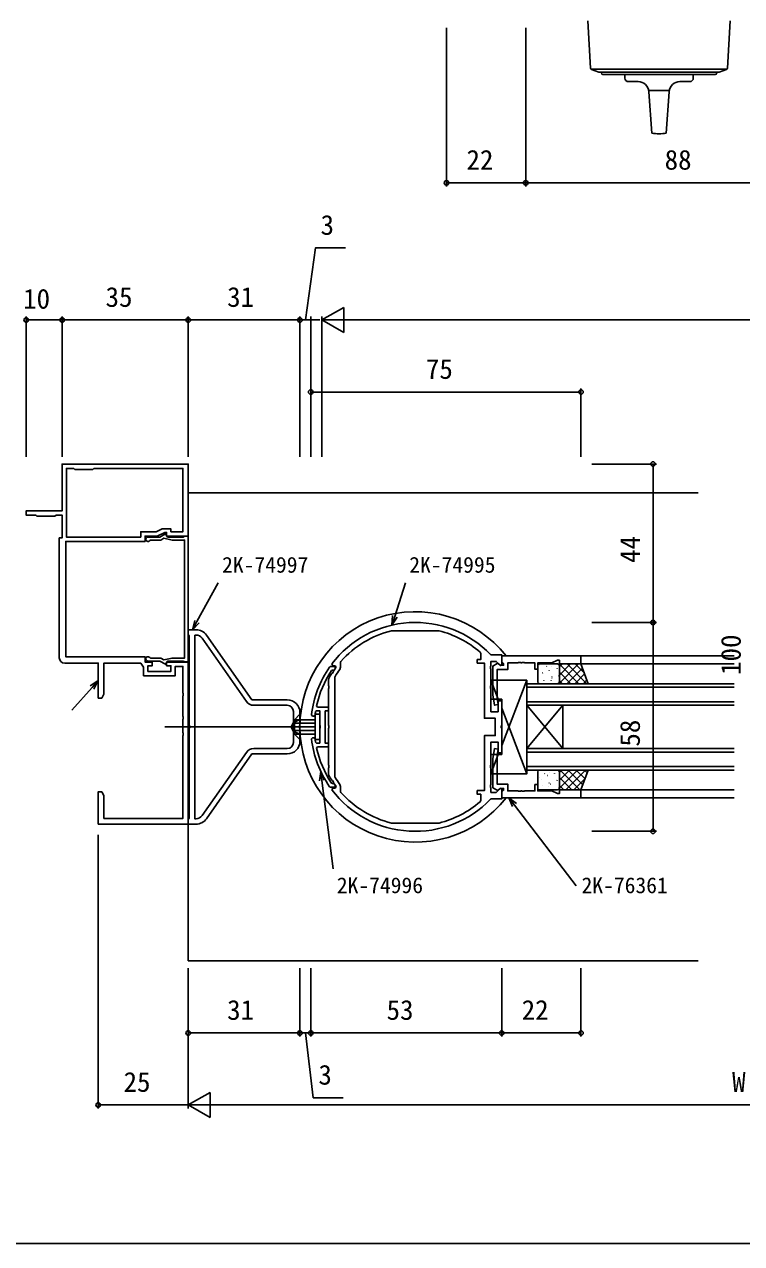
# Model space of a CAD drawing. Units: millimetres, scale not verified. Extents: x -437 to 438, y -344 to 341.
# Drawn here: x 12.8 to 211.9, y -343.7 to -5.1 of the extents above; entities that cross this region are included whole.
import ezdxf
from ezdxf.enums import TextEntityAlignment as Align

# ---------------------------------------------------------------- set-up
doc = ezdxf.new("R2010")
doc.units = ezdxf.units.MM
doc.header["$LTSCALE"] = 2
for name, color, linetype in [('0-2_YKK_11', 7, 'Continuous'), ('0-3_YKK_12', 2, 'Continuous'), ('0-4_YKK_13', 4, 'Continuous'), ('0-6_YKK_D', 6, 'Continuous'), ('0-7_YKK_ZWAK', 7, 'Continuous')]:
    doc.layers.add(name, color=color, linetype=linetype)
doc.styles.add('ＭＳ ゴシック', font='')
doc.styles.get('ＭＳ ゴシック').set_extended_font_data('MS Gothic')

msp = doc.modelspace()

# ---------------------------------------------------------------- linework, layer by layer
at = {"layer": '0-2_YKK_11'}
for p, q in [((60.478, -174.704), (60.1, -174.704)), ((74.427, -193.138), (62.116, -175.557)), ((99.046, -186.187), (99, -186.347)), ((85.8, -194.204), (76.475, -194.204)), ((87.5, -204.504), (87.5, -195.904)), ((76.475, -206.204), (85.8, -206.204)), ((62.116, -224.851), (74.427, -207.27))]:
    msp.add_line(p, q, dxfattribs=at)
for points in [[(58.3, -227.204), (58.3, -182.204), (52.3, -182.204), (52.3, -183.204), (53.5, -183.204), (53.5, -184.804), (47.1, -184.804), (47.1, -183.204), (48.3, -183.204), (48.3, -182.204), (46.3, -182.204), (46.3, -180.704), (24.3, -180.704), (24.3, -148.704), (46.3, -148.704), (46.3, -147.204), (49.655, -147.204), (51.8, -146.204), (52.3, -146.204), (52.3, -147.204), (58.3, -147.204), (58.3, -127.204), (23.3, -127.204), (23.3, -140.204), (13.3, -140.204), (13.3, -141.404), (16, -141.404), (16.3, -141.704), (21.3, -141.704), (21.6, -141.404), (23.3, -141.404), (23.3, -147.704), (22.5, -147.704), (22.5, -181.004)], [(58.3, -182.154), (58.3, -147.254), (57.3, -147.254), (57.127, -147.354), (56.867, -147.504), (52.55, -147.504), (52.025, -146.594), (50.449, -147.504), (47.1, -147.504)], [(47.599, -148.437), (47.848, -148.304), (50.663, -148.304), (51.481, -147.831), (53.833, -148.304), (57.3, -148.304), (57.3, -181.104), (53.833, -181.104), (51.481, -181.576), (50.663, -181.104), (47.848, -181.104), (47.599, -180.97)], [(60.478, -173.204), (58.3, -173.204), (58.3, -174.504), (58.45, -174.697), (58.6, -174.891)], [(58.6, -174.891), (58.6, -199.745), (58.72, -199.929), (58.72, -200.479), (58.6, -200.662), (58.6, -225.516), (58.45, -225.71), (58.3, -225.904), (58.3, -227.204), (60.478, -227.204)], [(60.1, -174.704), (60.1, -225.704), (60.478, -225.704)], [(85.8, -192.704), (75.954, -192.704), (63.345, -174.696)], [(127.921, -173.513), (127.848, -173.504), (114.752, -173.504), (114.679, -173.513)], [(139.328, -220.97), (139.5, -220.593), (139.5, -218.904), (138.5, -218.904), (138.5, -217.904), (140.5, -217.904), (140.5, -202.604), (143.5, -202.604), (143.5, -197.804), (140.5, -197.804), (140.5, -182.504), (138.5, -182.504), (138.5, -181.504), (139.5, -181.504), (139.5, -179.815), (139.328, -179.437)], [(24, -182.504), (33.3, -182.504), (33.3, -192.204), (34.27, -192.204), (34.9, -191.112), (34.9, -182.504), (45.1, -182.504), (45.9, -183.646), (45.9, -186.004), (54.7, -186.004), (54.7, -183.404), (56.8, -183.404), (56.8, -190.745), (56.92, -190.929), (56.92, -191.479), (56.8, -191.662), (56.8, -197.245), (56.92, -197.429), (56.92, -197.979), (56.8, -198.162), (56.8, -201.745), (56.92, -201.929), (56.92, -202.479), (56.8, -202.662), (56.8, -225.604), (34.9, -225.604), (34.9, -219.295), (34.27, -218.204), (33.3, -218.204), (33.3, -227.204), (58.3, -227.204)], [(47.1, -181.904), (50.449, -181.904), (52.025, -182.813), (52.55, -181.904), (56.867, -181.904), (57.127, -182.054), (57.3, -182.154), (58.3, -182.154)], [(98.161, -182.723), (98.4, -183.204), (99.075, -183.204), (99.315, -183.684)], [(100.675, -182.014), (100.6, -182.213), (100.6, -183.639), (100.395, -184.245)], [(142.212, -220.296), (142.428, -220.204), (145.3, -220.204), (145.3, -217.403), (144.93, -217.25), (143.776, -218.404), (142.3, -218.404), (142.3, -217.162), (142.18, -216.979), (142.18, -216.429), (142.3, -216.245), (142.3, -211.662), (142.18, -211.479), (142.18, -210.929), (142.3, -210.745), (142.3, -204.404), (144.3, -204.404), (144.3, -207.404), (145.3, -207.404), (145.3, -200.662), (145.18, -200.479), (145.18, -199.929), (145.3, -199.745), (145.3, -193.004), (144.3, -193.004), (144.3, -196.004), (142.3, -196.004), (142.3, -189.662), (142.18, -189.479), (142.18, -188.929), (142.3, -188.745), (142.3, -184.162), (142.18, -183.979), (142.18, -183.429), (142.3, -183.245), (142.3, -182.004), (143.776, -182.004), (144.93, -183.158), (145.3, -183.004), (145.3, -180.204)], [(145.3, -180.204), (142.428, -180.204), (142.212, -180.112)], [(97.536, -183.582), (97.782, -183.454), (99.1, -183.454), (99.1, -183.876), (99.043, -184.052)], [(98.846, -184.327), (98.601, -184.454), (98.309, -184.454), (98.06, -184.586)], [(98.625, -184.644), (98.621, -184.864), (98.319, -185.321), (98.118, -185.411)], [(97.328, -186.727), (97.2, -187.218), (97.2, -188.745), (97.32, -188.929), (97.32, -189.479), (97.2, -189.662)], [(99, -186.347), (99, -214.06), (99.046, -214.22)], [(97.2, -189.662), (97.2, -199.745), (97.32, -199.929), (97.32, -200.479), (97.2, -200.662), (97.2, -210.745), (97.32, -210.929), (97.32, -211.479), (97.2, -211.662), (97.2, -213.19), (97.328, -213.68)], [(89.3, -204.204), (89.3, -200.662), (89.18, -200.479), (89.18, -199.929), (89.3, -199.745), (89.3, -196.204)], [(93.624, -204.449), (93.92, -204.704), (94.8, -204.704), (94.8, -200.662), (94.92, -200.479), (94.92, -199.929), (94.8, -199.745), (94.8, -195.704), (93.92, -195.704), (93.624, -195.958)], [(93.921, -194.341), (94.214, -194.704), (97.2, -194.704), (97.2, -195.704), (96.3, -195.704)], [(96.3, -195.704), (96.3, -204.704), (97.2, -204.704), (97.2, -205.704), (94.214, -205.704), (93.921, -206.066)], [(93.491, -196.939), (93.193, -197.204), (92.79, -197.204), (92.492, -196.869)], [(92.492, -203.538), (92.79, -203.204), (93.193, -203.204), (93.491, -203.469)], [(63.345, -225.711), (75.954, -207.704), (85.8, -207.704)], [(99.043, -216.355), (99.1, -216.531), (99.1, -216.954), (97.782, -216.954), (97.536, -216.826)], [(98.06, -215.821), (98.309, -215.954), (98.601, -215.954), (98.846, -216.08)], [(98.118, -214.996), (98.319, -215.086), (98.621, -215.543), (98.625, -215.763)], [(100.395, -216.162), (100.6, -216.769), (100.6, -218.195), (100.675, -218.393)], [(99.315, -216.723), (99.075, -217.204), (98.4, -217.204), (98.161, -217.685)], [(114.679, -226.895), (114.752, -226.904), (127.848, -226.904), (127.921, -226.895)]]:
    msp.add_lwpolyline(points, dxfattribs=at)
for points in [[(32.1, -128.404), (56.8, -128.404), (56.8, -146.004), (53.5, -146.004), (53.5, -145.204), (51.105, -145.204), (49.389, -146.004), (45.1, -146.004), (45.1, -147.504), (24.5, -147.504), (24.5, -128.404), (26.5, -128.404), (26.8, -128.704), (31.8, -128.704)], [(167.3, -180.504), (145.3, -180.504), (145.3, -182.134), (145.6, -182.434), (145.8, -182.634), (145.8, -183.104), (144.85, -183.104), (144.35, -182.604), (144.012, -182.604), (142.8, -183.304), (142.8, -191.312), (143.308, -194.191), (144.292, -194.017), (144, -192.359), (144, -184.304), (147, -184.304), (147, -182.434), (149.792, -182.434), (149.975, -182.314), (150.525, -182.314), (150.708, -182.434), (150.792, -182.434), (150.975, -182.314), (151.525, -182.314), (151.708, -182.434), (154.5, -182.434), (154.5, -184.204), (155.3, -184.204), (155.3, -182.434), (159.235, -182.434), (160.8, -181.704), (161.3, -181.704), (161.3, -182.704), (167.3, -182.704)], [(167.3, -219.904), (145.3, -219.904), (145.3, -218.274), (145.6, -217.974), (145.8, -217.774), (145.8, -217.304), (144.85, -217.304), (144.35, -217.804), (144.012, -217.804), (142.8, -217.104), (142.8, -209.096), (143.308, -206.217), (144.292, -206.391), (144, -208.049), (144, -216.104), (147, -216.104), (147, -217.974), (149.792, -217.974), (149.975, -218.094), (150.525, -218.094), (150.708, -217.974), (150.792, -217.974), (150.975, -218.094), (151.525, -218.094), (151.708, -217.974), (154.5, -217.974), (154.5, -216.204), (155.3, -216.204), (155.3, -217.974), (159.235, -217.974), (160.8, -218.704), (161.3, -218.704), (161.3, -217.704), (167.3, -217.704)]]:
    msp.add_lwpolyline(points, close=True, dxfattribs=at)
for centre, radius, start, end in [((47.1, -148.104), 0.6, 90.00002, 326.25105), ((121.3, -200.204), 29, 43.85476, 142.93022), ((60.478, -176.704), 3.5, 34.99999, 89.99998), ((60.478, -176.704), 2, 34.99999, 89.99998), ((121.3, -200.204), 27.5, 103.93053, 138.59035), ((121.3, -200.204), 27.5, 49.0382, 76.06943), ((24, -181.004), 1.5, 180.00001, 269.99999), ((47.1, -181.304), 0.6, 33.74897, 270), ((121.3, -200.204), 29, 145.02834, 173.39737), ((121.3, -200.204), 28, 146.09885, 167.91359), ((121.3, -200.204), 27.5, 147.45825, 150.65656), ((121.3, -200.204), 27.5, 143.07856, 145.54171), ((121.299, -200.203), 27.499, 144.03265, 144.73642), ((121.3, -200.204), 26.3, 142.64317, 147.79578), ((85.8, -196.204), 3.5, 0, 89.99998), ((76.475, -191.704), 2.5, 215.00001, 270), ((85.8, -195.904), 1.7, 0, 89.99998), ((121.3, -200.204), 28, 171.27891, 173.30363), ((76.475, -208.704), 2.5, 89.99998, 144.99998), ((85.8, -204.204), 3.5, 270, 359.99998), ((85.8, -204.504), 1.7, 270, 359.99998), ((121.3, -200.204), 29, 186.60261, 214.97164), ((121.3, -200.204), 28, 186.69641, 188.72113), ((121.3, -200.204), 28, 192.08639, 213.90113), ((121.3, -200.204), 27.5, 209.34342, 212.54173), ((121.3, -200.204), 27.5, 214.45833, 216.92148), ((121.299, -200.204), 27.499, 215.26362, 215.96739), ((121.3, -200.204), 26.3, 212.20426, 217.35687), ((121.3, -200.204), 29, 217.06976, 316.14522), ((121.3, -200.204), 27.5, 221.40963, 256.06945), ((121.3, -200.204), 27.5, 283.93055, 310.96179), ((60.478, -223.704), 2, 270, 325), ((60.478, -223.704), 3.5, 270, 325)]:
    msp.add_arc(centre, radius, start, end, dxfattribs=at)
at = {"layer": '0-3_YKK_12'}
for p, q in [((58.3, -135.2), (58.3, -265.2)), ((199.8, -135.2), (58.3, -135.2)), ((209.8, -180.504), (145.3, -180.504)), ((209.8, -182.704), (167.25, -182.704)), ((152.3, -188.204), (209.8, -188.204)), ((209.8, -189.204), (152.3, -189.204)), ((152.3, -193.204), (209.8, -193.204)), ((152.3, -194.204), (152.3, -206.204)), ((152.3, -194.204), (162.3, -206.204)), ((152.3, -206.204), (162.3, -194.204)), ((162.3, -194.204), (162.3, -206.204)), ((152.3, -206.204), (209.8, -206.204)), ((209.8, -207.204), (152.3, -207.204)), ((152.3, -211.204), (209.8, -211.204)), ((209.8, -219.904), (145.3, -219.904)), ((209.8, -217.704), (167.3, -217.704)), ((199.8, -265.2), (58.3, -265.2))]:
    msp.add_line(p, q, dxfattribs=at)
for points in [[(209.8, -194.204), (152.3, -194.204), (152.3, -188.204)], [(209.8, -212.204), (152.3, -212.204), (152.3, -206.204)]]:
    msp.add_lwpolyline(points, dxfattribs=at)
at = {"layer": '0-4_YKK_13'}
for p, q in [((169.248, -4.11), (169.963, -17.28)), ((207.991, -17.28), (208.706, -4.11)), ((207.872, -17.544), (170.082, -17.544)), ((170.225, -17.634), (172.29, -18.385)), ((172.427, -18.41), (205.527, -18.41)), ((172.977, -18.61), (172.977, -18.21)), ((204.577, -19.01), (173.377, -19.01)), ((179.477, -20.01), (179.477, -19.01)), ((198.477, -19.01), (198.477, -20.01)), ((204.977, -18.21), (204.977, -18.61)), ((205.664, -18.385), (207.729, -17.634)), ((183.18, -21.01), (180.477, -21.01)), ((191.816, -23.51), (186.138, -23.51)), ((197.477, -21.01), (194.774, -21.01)), ((186.172, -23.8), (186.977, -35.297)), ((191.782, -23.8), (190.977, -35.297)), ((155.8, -182.704), (160.8, -182.704)), ((166.634, -182.704), (161.3, -188.038)), ((164.389, -182.704), (161.3, -185.793)), ((162.144, -182.704), (161.3, -183.548)), ((166.702, -188.204), (161.3, -182.802)), ((168.947, -188.204), (163.447, -182.704)), ((168.219, -185.231), (165.692, -182.704)), ((155.3, -187.704), (155.3, -183.204)), ((155.864, -183.148), (155.84, -183.192)), ((156.598, -185.173), (156.574, -185.217)), ((157.018, -185.486), (157.01, -185.493)), ((157.808, -183.34), (157.72, -183.387)), ((158.488, -184.581), (158.464, -184.625)), ((159.223, -183.512), (159.215, -183.518)), ((160.679, -183.938), (160.655, -183.982)), ((161.112, -186.015), (161.088, -186.059)), ((161.205, -185.331), (161.198, -185.337)), ((161.3, -183.204), (161.3, -187.612)), ((164.457, -188.204), (161.3, -185.047)), ((167.721, -183.862), (163.379, -188.204)), ((168.32, -185.508), (165.624, -188.204)), ((152.299, -187.204), (142.3, -187.204)), ((142.3, -187.204), (142.3, -192.504)), ((142.3, -187.204), (144.338, -192.504)), ((145.3, -205.403), (152.299, -187.204)), ((160.8, -188.204), (155.8, -188.204)), ((157.03, -187.249), (157.006, -187.293)), ((159.038, -187.272), (159.03, -187.279)), ((159.222, -186.606), (159.198, -186.65)), ((159.333, -186.229), (159.245, -186.276)), ((162.212, -188.204), (161.3, -187.292)), ((168.919, -187.155), (167.87, -188.204)), ((145.3, -192.504), (142.3, -192.504)), ((145.3, -207.904), (145.3, -192.504)), ((145.3, -195.004), (152.299, -213.204)), ((87.798, -198.202), (93.5, -198.203)), ((93.5, -199.203), (87.798, -199.202)), ((91.8, -200.204), (51.8, -200.204)), ((87.798, -200.202), (93.5, -200.203)), ((93.5, -201.203), (87.798, -201.202)), ((87.798, -202.202), (93.5, -202.203)), ((89.3, -203.704), (87.8, -202.204)), ((145.3, -207.904), (142.3, -207.904)), ((142.3, -207.904), (142.3, -213.204)), ((142.3, -213.204), (144.338, -207.904)), ((155.3, -212.704), (155.3, -217.204)), ((160.8, -212.204), (155.8, -212.204)), ((157.291, -213.174), (157.202, -213.221)), ((158.533, -212.891), (158.526, -212.898)), ((159.948, -213.092), (159.924, -213.135)), ((166.32, -212.204), (161.3, -217.224)), ((164.075, -212.204), (161.3, -214.979)), ((161.83, -212.204), (161.3, -212.734)), ((161.3, -217.204), (161.3, -212.796)), ((167.016, -217.704), (161.516, -212.204)), ((168.565, -212.204), (163.065, -217.704)), ((167.823, -216.266), (163.761, -212.204)), ((168.422, -214.619), (166.006, -212.204)), ((169.02, -212.973), (168.251, -212.204)), ((155.867, -214.326), (155.843, -214.37)), ((156.328, -214.866), (156.321, -214.873)), ((156.601, -216.351), (156.577, -216.395)), ((158.058, -213.683), (158.034, -213.727)), ((158.348, -216.652), (158.341, -216.659)), ((158.491, -215.759), (158.467, -215.803)), ((158.815, -216.063), (158.727, -216.11)), ((160.516, -214.71), (160.508, -214.717)), ((160.682, -215.116), (160.658, -215.16)), ((164.771, -217.704), (161.3, -214.233)), ((162.526, -217.704), (161.3, -216.478)), ((168.437, -214.577), (165.31, -217.704)), ((155.8, -217.704), (160.8, -217.704)), ((161.114, -217.193), (161.091, -217.237))]:
    msp.add_line(p, q, dxfattribs=at)
for points in [[(169.3, -188.204), (167.3, -182.704), (161.3, -182.704), (161.3, -188.204)], [(93.499, -203.703), (93.501, -196.703), (94.801, -196.704), (94.799, -203.704)], [(169.3, -212.204), (167.3, -217.704), (161.3, -217.704), (161.3, -212.204)]]:
    msp.add_lwpolyline(points, close=True, dxfattribs=at)
for points in [[(152.299, -187.204), (152.299, -213.204), (142.3, -213.204)], [(89.3, -198.154), (87.444, -199.059), (86.836, -200.204)], [(89.3, -203.704), (89.3, -196.704), (87.8, -198.204), (87.8, -202.204)], [(89.3, -202.254), (87.444, -201.349), (86.836, -200.204)]]:
    msp.add_lwpolyline(points, dxfattribs=at)
for centre, radius, start, end in [((170.362, -17.258), 0.4, 183.10512, 250), ((172.427, -18.01), 0.4, 250, 270), ((173.377, -18.61), 0.4, 180, 270), ((180.477, -20.01), 1, 180, 270), ((197.477, -20.01), 1, 270, 0), ((204.577, -18.61), 0.4, 270, 0), ((205.527, -18.01), 0.4, 270, 290), ((207.592, -17.258), 0.4, 290, 356.89488), ((183.18, -24.01), 3, 4.00379, 90), ((194.774, -24.01), 3, 90, 175.99621), ((188.977, -26.01), 9.5, 257.8468, 270), ((188.977, -26.01), 9.5, 270, 282.1532), ((121.3, -200.207), 32, 38.00596, 322.01126), ((155.8, -183.204), 0.5, 90, 180), ((160.8, -183.204), 0.5, 0, 90), ((155.8, -187.704), 0.5, 180, 270), ((160.795, -187.693), 0.511, 270.5091, 9.10687), ((155.8, -212.704), 0.5, 90, 180), ((160.795, -212.715), 0.511, 350.89313, 89.4909), ((155.8, -217.204), 0.5, 180, 270), ((160.8, -217.204), 0.5, 270, 0)]:
    msp.add_arc(centre, radius, start, end, dxfattribs=at)
at = {"layer": '0-6_YKK_D'}
for p, q in [((129.977, -6.11), (129.977, -50.11)), ((151.977, -6.11), (151.977, -50.11)), ((151.977, -6.11), (151.977, -50.11)), ((129.977, -49.11), (151.977, -49.11)), ((151.977, -49.11), (239.977, -49.11)), ((95.392, -87.204), (101.454, -83.704)), ((101.454, -90.704), (101.454, -83.704)), ((13.3, -125.204), (13.3, -86.204)), ((13.3, -87.204), (23.3, -87.204)), ((23.3, -125.204), (23.3, -86.204)), ((23.3, -125.204), (23.3, -86.204)), ((23.3, -87.204), (58.3, -87.204)), ((58.3, -125.204), (58.3, -86.204)), ((58.3, -125.204), (58.3, -86.204)), ((58.3, -87.204), (89.3, -87.204)), ((89.3, -87.204), (86.75, -87.204)), ((89.3, -125.204), (89.3, -86.204)), ((89.3, -125.204), (89.3, -86.204)), ((89.3, -87.204), (92.3, -87.204)), ((89.3, -87.204), (92.3, -87.204)), ((92.3, -125.204), (92.3, -86.204)), ((92.3, -87.204), (94.85, -87.204)), ((95.392, -125.204), (95.392, -86.204)), ((95.392, -87.204), (101.454, -90.704)), ((95.392, -87.204), (107.516, -87.204)), ((102.392, -87.204), (358.3, -87.204)), ((92.3, -125.204), (92.3, -106.204)), ((92.3, -107.204), (167.3, -107.204)), ((167.3, -125.204), (167.3, -106.204)), ((170.3, -127.204), (188.3, -127.204)), ((187.3, -171.204), (187.3, -127.204)), ((170.3, -171.204), (188.3, -171.204)), ((170.3, -171.204), (188.3, -171.204)), ((187.3, -229.204), (187.3, -171.204)), ((33.3, -230.204), (33.3, -306.2)), ((170.3, -229.204), (188.3, -229.204)), ((58.3, -267.2), (58.3, -306.2)), ((58.3, -267.2), (58.3, -306.2)), ((58.3, -267.2), (58.3, -286.2)), ((89.3, -267.2), (89.3, -286.2)), ((89.3, -267.2), (89.3, -286.2)), ((92.3, -267.2), (92.3, -286.2)), ((92.3, -267.2), (92.3, -286.2)), ((145.3, -267.2), (145.3, -286.2)), ((145.3, -267.2), (145.3, -286.2)), ((167.3, -267.2), (167.3, -286.2)), ((58.3, -285.2), (89.3, -285.2)), ((89.3, -285.2), (86.75, -285.2)), ((89.3, -285.2), (92.3, -285.2)), ((89.3, -285.2), (92.3, -285.2)), ((92.3, -285.2), (94.85, -285.2)), ((92.3, -285.2), (145.3, -285.2)), ((145.3, -285.2), (167.3, -285.2)), ((58.3, -305.2), (64.362, -301.7)), ((64.362, -308.7), (64.362, -301.7)), ((33.3, -305.2), (58.3, -305.2)), ((58.3, -305.2), (64.362, -308.7)), ((58.3, -305.2), (70.424, -305.2)), ((361.3, -305.2), (65.3, -305.2))]:
    msp.add_line(p, q, dxfattribs=at)
for points in [[(90.8, -87.204), (93.576, -67.204), (101.922, -67.204)], [(59.492, -173.204), (60.72, -170.969), (66.633, -160.204)], [(114.831, -171.934), (115.607, -169.506), (118.582, -160.204)], [(61.319, -171.298), (59.492, -173.204), (60.121, -170.64)], [(116.258, -169.714), (114.831, -171.934), (114.957, -169.298)], [(33.3, -187.354), (31.598, -189.252), (25.95, -195.551)], [(31.089, -188.796), (33.3, -187.354), (32.106, -189.708)], [(94.702, -215.168), (95.06, -212.552), (96.058, -214.996)], [(95.06, -212.552), (95.38, -215.082), (98.476, -239.599)], [(148.301, -222.346), (147.298, -219.904), (149.388, -221.517)], [(147.298, -219.904), (148.845, -221.931), (165.934, -244.343)], [(90.8, -285.2), (92.979, -303.2), (101.326, -303.2)]]:
    msp.add_lwpolyline(points, dxfattribs=at)
for centre in [(129.977, -49.11), (151.977, -49.11), (151.977, -49.11), (13.3, -87.204), (23.3, -87.204), (23.3, -87.204), (58.3, -87.204), (58.3, -87.204), (89.3, -87.204), (89.3, -87.204), (92.3, -107.204), (167.3, -107.204), (187.3, -127.204), (187.3, -171.204), (187.3, -171.204), (187.3, -229.204), (58.3, -285.2), (89.3, -285.2), (89.3, -285.2), (92.3, -285.2), (92.3, -285.2), (145.3, -285.2), (145.3, -285.2), (167.3, -285.2), (33.3, -305.2)]:
    msp.add_circle(centre, 0.637, dxfattribs=at)
at = {"layer": '0-7_YKK_ZWAK'}
msp.add_lwpolyline([(-436.7, -343.7), (438.3, -343.7), (438.3, 306.3)], dxfattribs=at)

# ---------------------------------------------------------------- texts
at = {"layer": '0-6_YKK_D', "style": 'ＭＳ ゴシック'}
for s, height, p in [('22', 5.499, (135.522, -47.11)), ('88', 5.499, (190.522, -47.11)), ('3', 5.499, (95.022, -65.204)), ('10', 5.499, (12.462, -85.704)), ('35', 5.499, (35.345, -85.204)), ('31', 5.499, (69.091, -85.204)), ('75', 5.499, (124.26, -105.204)), ('2K-74997', 4.399, (67.69, -158.704)), ('2K-74995', 4.399, (119.639, -158.704)), ('2K-74996', 4.399, (99.533, -247.704)), ('2K-76361', 4.399, (167.455, -247.704)), ('31', 5.499, (69.091, -283.2)), ('53', 5.499, (113.345, -283.2)), ('22', 5.499, (150.845, -283.2)), ('3', 5.499, (94.425, -301.2)), ('25', 5.499, (40.345, -303.2)), ('W', 5.499, (209.252, -303.2))]:
    msp.add_text(s, height=height, dxfattribs=at).set_placement(p, align=Align.BOTTOM_LEFT)
for s, p in [('44', (185.3, -154.68)), ('100', (213.3, -185.769)), ('58', (185.3, -205.68))]:
    msp.add_text(s, height=5.499, rotation=90, dxfattribs=at).set_placement(p, align=Align.BOTTOM_LEFT)

doc.saveas('drawing.dxf')
